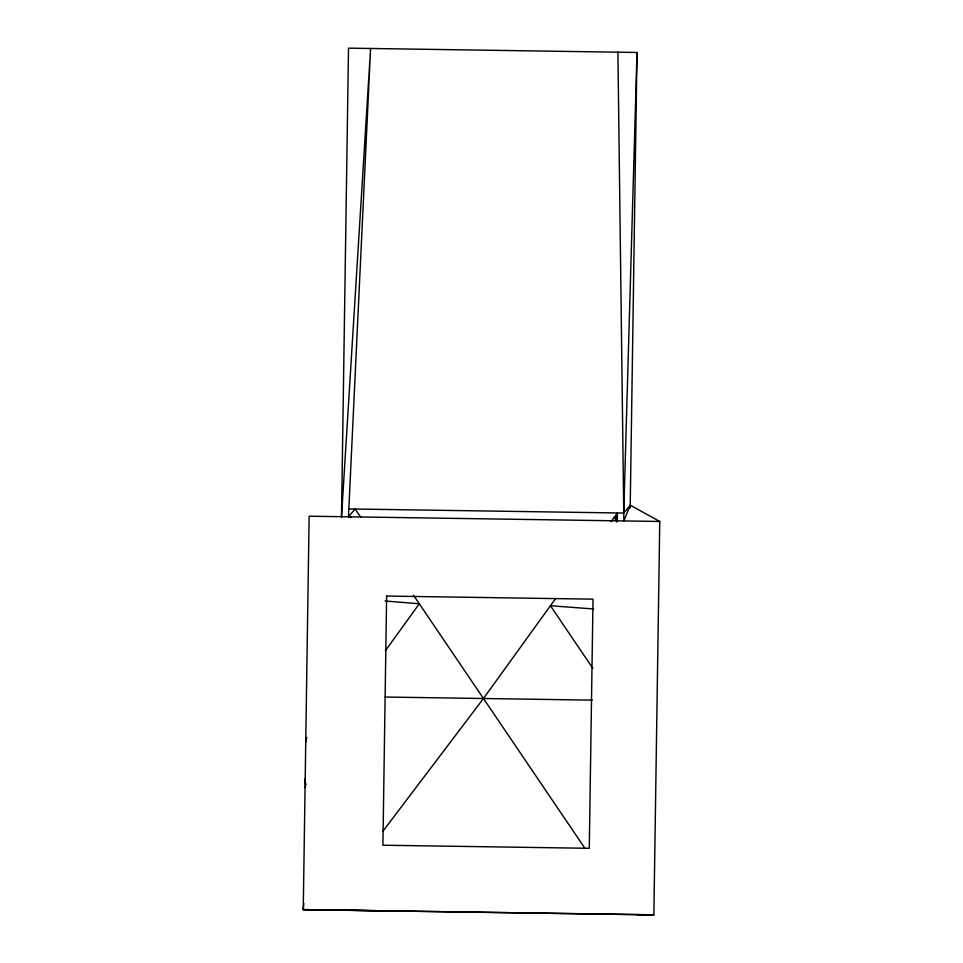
<?xml version="1.0" encoding="UTF-8"?>
<svg xmlns="http://www.w3.org/2000/svg" width="963" height="963" viewBox="0 0 963 963"><rect width="100%" height="100%" fill="white"/><g stroke="black" fill="none" stroke-linecap="round" stroke-linejoin="round"><path stroke-width="1.44" d="M410.72 911.203L303.237 909.602L309.135 516.204L659.763 521.465L653.865 914.85L303.237 909.602L303.814 903.619M341.492 517.528L348.51 48.15L637 52.471L630.187 508.067M348.835 508.933L623.747 513.05L637 52.471M351.134 517.54L348.462 516.794L370.586 48.475L341.504 516.698M305.752 741.883L306.788 737.502M305.066 787.578L305.74 785.206M659.763 521.465L630.223 505.19L623.843 520.923L617.909 52.183M385.381 650.759L419.29 603.765L385.056 601.008M555.579 598.601L483.462 698.512L382.853 831.322M611.06 521.741L617.403 512.954L617.283 520.827L615.875 516.999L616.982 521.802M623.747 513.05L630.223 505.19M348.462 516.794L355.13 509.03L360.74 517.324M305.115 784.219L306.078 784.026L305.139 783.015L305.199 778.465M617.343 516.89L614.394 517.119L616.681 521.826M318.765 909.866L312.867 909.758L322.497 909.987L315.274 909.818M637.205 914.681L653.865 914.85L303.237 909.602M385.116 697.031L592.245 700.137M593.605 608.977L550.427 605.727L592.931 668.478M413.536 595.266L584.95 848.355M386.632 596.061L382.901 845.213L589.284 848.307L593.015 599.155L386.632 596.061"/></g></svg>
